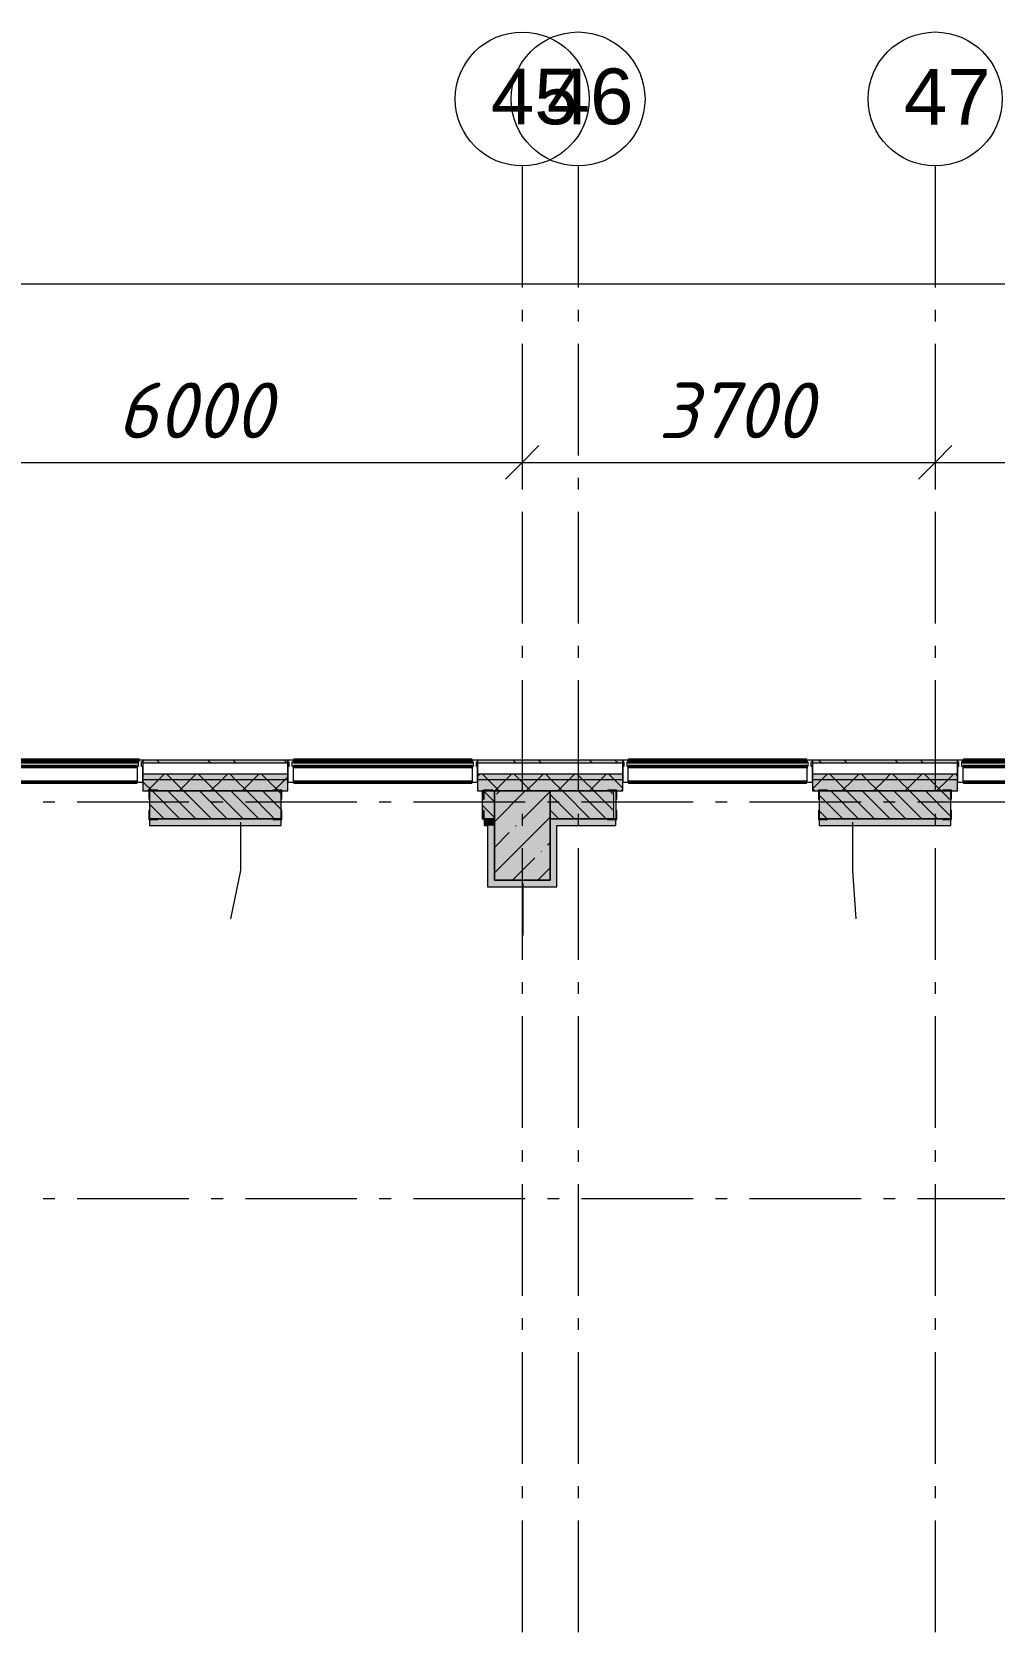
# Model space of a CAD drawing. Header units: millimetres. Extents: x -537608 to 253996, y -217170 to 186033.
# Drawn here: x -255919 to -247299, y 171486 to 185821 of the extents above; entities that cross this region are included whole.
import ezdxf

# ---------------------------------------------------------------- set-up
doc = ezdxf.new("R2010")
doc.units = ezdxf.units.MM
doc.layers.add('PDF _Геометрия', color=7, linetype='Continuous')
doc.layers.add('PDF _Текст', color=7, linetype='Continuous')
doc.layers.add('PDF _Сплошная заливка', color=7, linetype='Continuous', true_color=0xffffff)
doc.styles.add('PDF ArialMT', font='arial.ttf')
doc.styles.add('PDF ISOCPEUR Italic', font='isocpeui.ttf')

msp = doc.modelspace()

# ---------------------------------------------------------------- hatches: boundary and pattern name
at = {"layer": 'PDF _Сплошная заливка', "transparency": 33554559}
h = msp.add_hatch(color=256, dxfattribs=at)
h.paths.add_polyline_path([(-213026.1966, 179270.9029), (-212999.1964, 179270.9029), (-212999.1964, 179297.9009), (-219902.1951, 179297.9009), (-219902.1951, 179270.9029), (-213238.0699, 179270.9029)], flags=0)
h.paths.add_polyline_path([(-224741.5329, 179270.9029), (-224741.5329, 179297.9009), (-225936.532, 179297.9009), (-225936.532, 179270.9029), (-224926.2392, 179270.9029)], flags=0)
h.paths.add_polyline_path([(-220752.1962, 179270.9029), (-220752.1962, 179297.9009), (-223041.5329, 179297.9009), (-223041.5329, 179270.9029), (-221586.7628, 179270.9029)], flags=0)
h.paths.add_polyline_path([(-228265.7155, 179270.9029), (-227636.5321, 179270.9029), (-227636.5321, 179297.9009), (-228831.5332, 179297.9009), (-228831.5332, 179270.9029)], flags=0)
h.paths.add_polyline_path([(-230531.5312, 179270.9029), (-230531.5312, 179297.9009), (-231726.5323, 179297.9009), (-231726.5323, 179270.9029), (-231605.1918, 179270.9029)], flags=0)
h.paths.add_polyline_path([(-234109.8002, 179270.9029), (-233426.5324, 179270.9029), (-233426.5324, 179297.9009), (-234621.5314, 179297.9009), (-234621.5314, 179270.9029)], flags=0)
h.paths.add_polyline_path([(-236321.5315, 179270.9029), (-236321.5315, 179297.9009), (-237516.5305, 179297.9009), (-237516.5305, 179270.9029), (-236614.4085, 179270.9029)], flags=0)
h.paths.add_polyline_path([(-239216.5305, 179270.9029), (-239216.5305, 179297.9009), (-242926.19, 179297.9009), (-242926.19, 179270.9029), (-239953.8848, 179270.9029)], flags=0)
h.paths.add_polyline_path([(-245926.1886, 179270.9029), (-244626.1922, 179270.9029), (-244626.1922, 179297.9009), (-245926.1886, 179297.9009)], flags=0)
h.paths.add_polyline_path([(-248302.5757, 179270.9029), (-247626.1909, 179270.9029), (-247626.1909, 179297.9009), (-248926.1873, 179297.9009), (-248926.1873, 179270.9029)], flags=0)
h.paths.add_polyline_path([(-251926.1902, 179270.9029), (-250626.1895, 179270.9029), (-250626.1895, 179297.9009), (-251926.1902, 179297.9009)], flags=0)
h.paths.add_polyline_path([(-256651.2687, 179270.9029), (-256626.1868, 179270.9029), (-256626.1868, 179297.9009), (-257926.1874, 179297.9009), (-257926.1874, 179270.9029)], flags=0)
h.paths.add_polyline_path([(-254926.1888, 179270.9029), (-253626.1881, 179270.9029), (-253626.1881, 179297.9009), (-254926.1888, 179297.9009)], flags=0)
h.paths.add_polyline_path([(-264476.1869, 179270.9029), (-262626.1883, 179270.9029), (-262626.1883, 179297.9009), (-264576.1872, 179297.9009), (-264576.1872, 179270.9029)], flags=0)
h.paths.add_polyline_path([(-259626.1854, 179270.9029), (-259626.1854, 179297.9009), (-260926.1861, 179297.9009), (-260926.1861, 179270.9029), (-259990.745, 179270.9029)], flags=0)
h = msp.add_hatch(color=256, dxfattribs=at)
h.paths.add_polyline_path([(-213176.1955, 179120.9023), (-213126.1959, 179120.9023), (-213126.1959, 179170.9025), (-219902.1951, 179170.9025), (-219902.1951, 179120.9023), (-213238.0699, 179120.9023)], flags=0)
h.paths.add_polyline_path([(-223041.5329, 179120.9023), (-220752.1962, 179120.9023), (-220752.1962, 179170.9025), (-223041.5329, 179170.9025)], flags=0)
h.paths.add_polyline_path([(-224741.5329, 179120.9023), (-224741.5329, 179170.9025), (-225936.532, 179170.9025), (-225936.532, 179120.9023), (-224926.2392, 179120.9023)], flags=0)
h.paths.add_polyline_path([(-228265.7155, 179120.9023), (-227636.5321, 179120.9023), (-227636.5321, 179170.9025), (-228831.5332, 179170.9025), (-228831.5332, 179120.9023)], flags=0)
h.paths.add_polyline_path([(-234109.8002, 179120.9023), (-233426.5324, 179120.9023), (-233426.5324, 179170.9025), (-234621.5314, 179170.9025), (-234621.5314, 179120.9023)], flags=0)
h.paths.add_polyline_path([(-231605.1918, 179120.9023), (-230531.5312, 179120.9023), (-230531.5312, 179170.9025), (-231726.5323, 179170.9025), (-231726.5323, 179120.9023)], flags=0)
h.paths.add_polyline_path([(-236321.5315, 179120.9023), (-236321.5315, 179170.9025), (-237516.5305, 179170.9025), (-237516.5305, 179120.9023), (-236614.4085, 179120.9023)], flags=0)
h.paths.add_polyline_path([(-239216.5305, 179120.9023), (-239216.5305, 179170.9025), (-242926.19, 179170.9025), (-242926.19, 179120.9023), (-239953.8848, 179120.9023)], flags=0)
h.paths.add_polyline_path([(-248926.1873, 179120.9023), (-247626.1909, 179120.9023), (-247626.1909, 179170.9025), (-248926.1873, 179170.9025)], flags=0)
h.paths.add_polyline_path([(-244626.1922, 179120.9023), (-244626.1922, 179170.9025), (-245926.1886, 179170.9025), (-245926.1886, 179120.9023), (-244963.0993, 179120.9023)], flags=0)
h.paths.add_polyline_path([(-250626.1895, 179120.9023), (-250626.1895, 179170.9025), (-251926.1902, 179170.9025), (-251926.1902, 179120.9023), (-251642.052, 179120.9023)], flags=0)
h.paths.add_polyline_path([(-254926.1888, 179120.9023), (-253626.1881, 179120.9023), (-253626.1881, 179170.9025), (-254926.1888, 179170.9025)], flags=0)
h.paths.add_polyline_path([(-256626.1868, 179120.9023), (-256626.1868, 179170.9025), (-257926.1874, 179170.9025), (-257926.1874, 179120.9023), (-256651.2687, 179120.9023)], flags=0)
h.paths.add_polyline_path([(-259626.1854, 179120.9023), (-259626.1854, 179170.9025), (-260926.1861, 179170.9025), (-260926.1861, 179120.9023), (-259990.745, 179120.9023)], flags=0)
h.paths.add_polyline_path([(-263330.2213, 179120.9023), (-262626.1883, 179120.9023), (-262626.1883, 179170.9025), (-264426.1867, 179170.9025), (-264426.1867, 179120.9023), (-264326.1863, 179120.9023)], flags=0)
h = msp.add_hatch(color=256, dxfattribs=at)
h.paths.add_polyline_path([(-213176.1955, 179020.9019), (-213176.1955, 179120.9023), (-219902.1951, 179120.9023), (-219902.1951, 179020.9019), (-213238.0699, 179020.9019)], flags=0)
h.paths.add_polyline_path([(-220752.1962, 179020.9019), (-220752.1962, 179120.9023), (-223041.5329, 179120.9023), (-223041.5329, 179020.9019), (-221026.1962, 179020.9019)], flags=0)
h.paths.add_polyline_path([(-225936.532, 179020.9019), (-224741.5329, 179020.9019), (-224741.5329, 179120.9023), (-225936.532, 179120.9023)], flags=0)
h.paths.add_polyline_path([(-228831.5332, 179020.9019), (-227636.5321, 179020.9019), (-227636.5321, 179120.9023), (-228831.5332, 179120.9023)], flags=0)
h.paths.add_polyline_path([(-230531.5312, 179020.9019), (-230531.5312, 179120.9023), (-231726.5323, 179120.9023), (-231726.5323, 179020.9019), (-231605.1918, 179020.9019)], flags=0)
h.paths.add_polyline_path([(-234621.5314, 179020.9019), (-233426.5324, 179020.9019), (-233426.5324, 179120.9023), (-234621.5314, 179120.9023)], flags=0)
h.paths.add_polyline_path([(-236321.5315, 179020.9019), (-236321.5315, 179120.9023), (-237516.5305, 179120.9023), (-237516.5305, 179020.9019), (-236614.4085, 179020.9019)], flags=0)
h.paths.add_polyline_path([(-239216.5305, 179020.9019), (-239216.5305, 179120.9023), (-242926.19, 179120.9023), (-242926.19, 179020.9019), (-239953.8848, 179020.9019)], flags=0)
h.paths.add_polyline_path([(-244626.1922, 179020.9019), (-244626.1922, 179120.9023), (-245926.1886, 179120.9023), (-245926.1886, 179020.9019), (-244963.0993, 179020.9019)], flags=0)
h.paths.add_polyline_path([(-247626.1909, 179020.9019), (-247626.1909, 179120.9023), (-248926.1873, 179120.9023), (-248926.1873, 179020.9019), (-248302.5757, 179020.9019)], flags=0)
h.paths.add_polyline_path([(-250626.1895, 179020.9019), (-250626.1895, 179120.9023), (-251926.1902, 179120.9023), (-251926.1902, 179020.9019), (-251642.052, 179020.9019)], flags=0)
h.paths.add_polyline_path([(-253626.1881, 179020.9019), (-253626.1881, 179120.9023), (-254926.1888, 179120.9023), (-254926.1888, 179020.9019)], flags=0)
h.paths.add_polyline_path([(-256651.2687, 179020.9019), (-256626.1868, 179020.9019), (-256626.1868, 179120.9023), (-257926.1874, 179120.9023), (-257926.1874, 179020.9019)], flags=0)
h.paths.add_polyline_path([(-259990.745, 179020.9019), (-259626.1854, 179020.9019), (-259626.1854, 179120.9023), (-260926.1861, 179120.9023), (-260926.1861, 179020.9019)], flags=0)
h.paths.add_polyline_path([(-263330.2213, 179020.9019), (-262626.1883, 179020.9019), (-262626.1883, 179120.9023), (-264326.1863, 179120.9023), (-264326.1863, 179021.2507), (-263526.1875, 179020.9019)], flags=0)
for points in [[(-254866.1903, 178771.2498), (-253686.1866, 178771.2498), (-253686.1866, 179021.2507), (-254866.1903, 179021.2507), (-254866.1903, 178946.9135)], [(-251776.1897, 178221.2519), (-251276.1877, 178221.2519), (-251276.1877, 179021.2507), (-251776.1897, 179021.2507), (-251776.1897, 178771.2498)], [(-247686.4908, 178771.2498), (-247686.1894, 178771.2498), (-247686.1894, 179021.2507), (-248866.1888, 179021.2507), (-248866.1888, 178771.2498), (-248302.5757, 178771.2498)]]:
    msp.add_hatch(color=256, dxfattribs=at).paths.add_polyline_path(points)
at = {"layer": 'PDF _Сплошная заливка', "true_color": 0xff7d7d, "transparency": 33554559}
h = msp.add_hatch(color=11, dxfattribs=at)
h.paths.add_polyline_path([(-247686.4908, 178711.2512), (-247686.4908, 178771.2498), (-248866.1888, 178771.2498), (-248866.4902, 178711.2512), (-248302.5757, 178711.2512)], flags=0)
h.paths.add_polyline_path([(-245826.1883, 178711.2512), (-245826.1883, 178771.2498), (-245866.4916, 178771.2498), (-245866.4916, 178711.2512)], flags=0)
h.paths.add_polyline_path([(-251276.1877, 178711.2512), (-250686.4895, 178711.2512), (-250686.4895, 178771.2498), (-251276.1877, 178771.2498)], flags=0)

# ---------------------------------------------------------------- linework, layer by layer
at = {"layer": 'PDF _Геометрия', "color": 253, "lineweight": 9, "true_color": 0xaaaaaa}
for p, q in [((-251526.1886, 184621.1603), (-251526.1886, 183532.584)), ((-251026.191, 184621.1603), (-251026.191, 183532.584)), ((-247826.1916, 184621.1603), (-247826.1916, 183532.584)), ((-251526.1886, 183332.5832), (-251526.1886, 183226.7483)), ((-251026.191, 183332.5832), (-251026.191, 183226.7483)), ((-247826.1916, 183332.5832), (-247826.1916, 183226.7483)), ((-251526.1886, 183026.7519), (-251526.1886, 182026.7523)), ((-251026.191, 183026.7519), (-251026.191, 182026.7523)), ((-247826.1916, 183026.7519), (-247826.1916, 182026.7523)), ((-251526.1886, 181826.7515), (-251526.1886, 181720.9166)), ((-251026.191, 181826.7515), (-251026.191, 181720.9166)), ((-247826.1916, 181826.7515), (-247826.1916, 181720.9166)), ((-251526.1886, 181520.9159), (-251526.1886, 180520.9163)), ((-251026.191, 181520.9159), (-251026.191, 180520.9163)), ((-247826.1916, 181520.9159), (-247826.1916, 180520.9163)), ((-251526.1886, 180320.9155), (-251526.1886, 180215.0849)), ((-251026.191, 180320.9155), (-251026.191, 180215.0849)), ((-247826.1916, 180320.9155), (-247826.1916, 180215.0849)), ((-251526.1886, 180015.0842), (-251526.1886, 179015.0847)), ((-251026.191, 180015.0842), (-251026.191, 179015.0847)), ((-247826.1916, 180015.0842), (-247826.1916, 179015.0847)), ((-255712.9513, 178921.2504), (-255818.7861, 178921.2504)), ((-254512.9509, 178921.2504), (-255512.9505, 178921.2504)), ((-254207.1196, 178921.2504), (-254312.9501, 178921.2504)), ((-253007.1193, 178921.2504), (-254007.1188, 178921.2504)), ((-252701.2836, 178921.2504), (-252807.1185, 178921.2504)), ((-251501.2876, 178921.2504), (-252501.2872, 178921.2504)), ((-251195.4519, 178921.2504), (-251301.2868, 178921.2504)), ((-249995.4517, 178921.2504), (-250995.4512, 178921.2504)), ((-249689.6203, 178921.2504), (-249795.4509, 178921.2504)), ((-248489.62, 178921.2504), (-249489.6195, 178921.2504)), ((-248183.7843, 178921.2504), (-248289.6192, 178921.2504)), ((-246983.7883, 178921.2504), (-247983.7879, 178921.2504)), ((-251526.1886, 178815.0839), (-251526.1886, 178709.249)), ((-251026.191, 178815.0839), (-251026.191, 178709.249)), ((-247826.1916, 178815.0839), (-247826.1916, 178709.249)), ((-251526.1886, 178509.2525), (-251526.1886, 177509.253)), ((-251026.191, 178509.2525), (-251026.191, 177509.253)), ((-247826.1916, 178509.2525), (-247826.1916, 177509.253)), ((-251526.1886, 177309.2522), (-251526.1886, 177203.4173)), ((-251026.191, 177309.2522), (-251026.191, 177203.4173)), ((-247826.1916, 177309.2522), (-247826.1916, 177203.4173)), ((-251526.1886, 177003.4165), (-251526.1886, 176003.417)), ((-251026.191, 177003.4165), (-251026.191, 176003.417)), ((-247826.1916, 177003.4165), (-247826.1916, 176003.417)), ((-251526.1886, 175803.4163), (-251526.1886, 175697.5856)), ((-251026.191, 175803.4163), (-251026.191, 175697.5856)), ((-247826.1916, 175803.4163), (-247826.1916, 175697.5856)), ((-251526.1886, 175497.5849), (-251526.1886, 174497.5854)), ((-251026.191, 175497.5849), (-251026.191, 174497.5854)), ((-247826.1916, 175497.5849), (-247826.1916, 174497.5854)), ((-255818.7861, 175370.9051), (-255712.9513, 175370.9051)), ((-255512.9505, 175370.9051), (-254512.9509, 175370.9051)), ((-254312.9501, 175370.9051), (-254207.1196, 175370.9051)), ((-254007.1188, 175370.9051), (-253007.1193, 175370.9051)), ((-252807.1185, 175370.9051), (-252701.2836, 175370.9051)), ((-252501.2872, 175370.9051), (-251501.2876, 175370.9051)), ((-251301.2868, 175370.9051), (-251195.4519, 175370.9051)), ((-250995.4512, 175370.9051), (-249995.4517, 175370.9051)), ((-249795.4509, 175370.9051), (-249689.6203, 175370.9051)), ((-249489.6195, 175370.9051), (-248489.62, 175370.9051)), ((-248289.6192, 175370.9051), (-248183.7843, 175370.9051)), ((-247983.7879, 175370.9051), (-246983.7883, 175370.9051)), ((-251526.1886, 174297.5846), (-251526.1886, 174191.754)), ((-251026.191, 174297.5846), (-251026.191, 174191.754)), ((-247826.1916, 174297.5846), (-247826.1916, 174191.754)), ((-251526.1886, 173991.7532), (-251526.1886, 172991.7537)), ((-251026.191, 173991.7532), (-251026.191, 172991.7537)), ((-247826.1916, 173991.7532), (-247826.1916, 172991.7537)), ((-251526.1886, 172791.7529), (-251526.1886, 172685.918)), ((-251026.191, 172791.7529), (-251026.191, 172685.918)), ((-247826.1916, 172791.7529), (-247826.1916, 172685.918)), ((-251526.1886, 172485.9172), (-251526.1886, 171485.9177)), ((-251026.191, 172485.9172), (-251026.191, 171485.9177)), ((-247826.1916, 172485.9172), (-247826.1916, 171485.9177))]:
    msp.add_line(p, q, dxfattribs=at)
at = {"layer": 'PDF _Геометрия', "lineweight": 9}
for p, q in [((-317116.1758, 183565.5155), (-213136.1964, 183565.5155)), ((-251526.1886, 182177.6485), (-251526.1886, 181965.518)), ((-247826.1916, 182177.6485), (-247826.1916, 181965.518)), ((-257526.1859, 181965.518), (-251526.1886, 181965.518)), ((-251526.1886, 181965.518), (-247826.1916, 181965.518)), ((-251526.1886, 181965.518), (-251526.1886, 181725.5153)), ((-247826.1916, 181965.518), (-245576.1916, 181965.518)), ((-247826.1916, 181965.518), (-247826.1916, 181725.5153)), ((-254926.1888, 179297.9009), (-254976.1891, 179297.9009)), ((-254976.1891, 179297.9009), (-254976.1891, 179280.9012)), ((-254976.1891, 179280.9012), (-254966.1864, 179280.9012)), ((-254966.1864, 179240.9036), (-254976.1891, 179240.9036)), ((-254976.1891, 179240.9036), (-254976.1891, 179100.9014)), ((-254966.1864, 179280.9012), (-254966.1864, 179240.9036)), ((-254936.1872, 179240.9036), (-254936.1872, 179280.9012)), ((-254936.1872, 179280.9012), (-254926.1888, 179280.9012)), ((-254926.1888, 179240.9036), (-254936.1872, 179240.9036)), ((-253626.1881, 179297.9009), (-254926.1888, 179297.9009)), ((-254926.1888, 179297.9009), (-254926.1888, 179270.9029)), ((-254926.1888, 179280.9012), (-254926.1888, 179297.9009)), ((-254926.1888, 179270.9029), (-254926.1888, 179170.9025)), ((-253626.1881, 179270.9029), (-254926.1888, 179270.9029)), ((-254926.1888, 179100.9014), (-254926.1888, 179240.9036)), ((-253626.1881, 179270.9029), (-253626.1881, 179297.9009)), ((-253576.1879, 179297.9009), (-253626.1881, 179297.9009)), ((-253626.1881, 179297.9009), (-253626.1881, 179280.9012)), ((-253626.1881, 179280.9012), (-253616.1899, 179280.9012)), ((-253626.1881, 179170.9025), (-253626.1881, 179270.9029)), ((-253616.1899, 179240.9036), (-253626.1881, 179240.9036)), ((-253626.1881, 179240.9036), (-253626.1881, 179100.9014)), ((-253616.1899, 179280.9012), (-253616.1899, 179240.9036)), ((-253586.1906, 179240.9036), (-253586.1906, 179280.9012)), ((-253586.1906, 179280.9012), (-253576.1879, 179280.9012)), ((-253576.1879, 179240.9036), (-253586.1906, 179240.9036)), ((-253576.1879, 179280.9012), (-253576.1879, 179297.9009)), ((-253576.1879, 179100.9014), (-253576.1879, 179240.9036)), ((-251926.1902, 179297.9009), (-251976.1904, 179297.9009)), ((-251976.1904, 179297.9009), (-251976.1904, 179280.9012)), ((-251976.1904, 179280.9012), (-251966.1878, 179280.9012)), ((-251966.1878, 179240.9036), (-251976.1904, 179240.9036)), ((-251976.1904, 179240.9036), (-251976.1904, 179100.9014)), ((-251966.1878, 179280.9012), (-251966.1878, 179240.9036)), ((-251936.1885, 179240.9036), (-251936.1885, 179280.9012)), ((-251936.1885, 179280.9012), (-251926.1902, 179280.9012)), ((-251926.1902, 179240.9036), (-251936.1885, 179240.9036)), ((-250626.1895, 179297.9009), (-251926.1902, 179297.9009)), ((-251926.1902, 179297.9009), (-251926.1902, 179270.9029)), ((-251926.1902, 179280.9012), (-251926.1902, 179297.9009)), ((-251926.1902, 179270.9029), (-251926.1902, 179170.9025)), ((-250626.1895, 179270.9029), (-251926.1902, 179270.9029)), ((-251926.1902, 179100.9014), (-251926.1902, 179240.9036)), ((-250626.1895, 179270.9029), (-250626.1895, 179297.9009)), ((-250576.1893, 179297.9009), (-250626.1895, 179297.9009)), ((-250626.1895, 179297.9009), (-250626.1895, 179280.9012)), ((-250626.1895, 179280.9012), (-250616.1912, 179280.9012)), ((-250626.1895, 179170.9025), (-250626.1895, 179270.9029)), ((-250616.1912, 179240.9036), (-250626.1895, 179240.9036)), ((-250626.1895, 179240.9036), (-250626.1895, 179100.9014)), ((-250616.1912, 179280.9012), (-250616.1912, 179240.9036)), ((-250586.1877, 179240.9036), (-250586.1877, 179280.9012)), ((-250586.1877, 179280.9012), (-250576.1893, 179280.9012)), ((-250576.1893, 179240.9036), (-250586.1877, 179240.9036)), ((-250576.1893, 179280.9012), (-250576.1893, 179297.9009)), ((-250576.1893, 179100.9014), (-250576.1893, 179240.9036)), ((-248926.1873, 179297.9009), (-248976.1875, 179297.9009)), ((-248976.1875, 179297.9009), (-248976.1875, 179280.9012)), ((-248976.1875, 179280.9012), (-248966.1892, 179280.9012)), ((-248966.1892, 179240.9036), (-248976.1875, 179240.9036)), ((-248976.1875, 179240.9036), (-248976.1875, 179100.9014)), ((-248966.1892, 179280.9012), (-248966.1892, 179240.9036)), ((-248936.1899, 179240.9036), (-248936.1899, 179280.9012)), ((-248936.1899, 179280.9012), (-248926.1873, 179280.9012)), ((-248926.1873, 179240.9036), (-248936.1899, 179240.9036)), ((-247626.1909, 179297.9009), (-248926.1873, 179297.9009)), ((-248926.1873, 179297.9009), (-248926.1873, 179270.9029)), ((-248926.1873, 179280.9012), (-248926.1873, 179297.9009)), ((-248926.1873, 179270.9029), (-248926.1873, 179170.9025)), ((-247626.1909, 179270.9029), (-248926.1873, 179270.9029)), ((-248926.1873, 179100.9014), (-248926.1873, 179240.9036)), ((-247626.1909, 179270.9029), (-247626.1909, 179297.9009)), ((-247576.1907, 179297.9009), (-247626.1909, 179297.9009)), ((-247626.1909, 179297.9009), (-247626.1909, 179280.9012)), ((-247626.1909, 179280.9012), (-247616.1883, 179280.9012)), ((-247626.1909, 179170.9025), (-247626.1909, 179270.9029)), ((-247616.1883, 179240.9036), (-247626.1909, 179240.9036)), ((-247626.1909, 179240.9036), (-247626.1909, 179100.9014)), ((-247616.1883, 179280.9012), (-247616.1883, 179240.9036)), ((-247586.189, 179240.9036), (-247586.189, 179280.9012)), ((-247586.189, 179280.9012), (-247576.1907, 179280.9012)), ((-247576.1907, 179240.9036), (-247586.189, 179240.9036)), ((-247576.1907, 179280.9012), (-247576.1907, 179297.9009)), ((-247576.1907, 179100.9014), (-247576.1907, 179240.9036)), ((-254976.1891, 179100.9014), (-254926.1888, 179100.9014)), ((-254926.1888, 179170.9025), (-254926.1888, 179120.9023)), ((-253626.1881, 179170.9025), (-254926.1888, 179170.9025)), ((-254926.1888, 179120.9023), (-254926.1888, 179020.9019)), ((-253626.1881, 179120.9023), (-254926.1888, 179120.9023)), ((-254842.8867, 179020.9019), (-254926.1888, 179104.204)), ((-254884.1804, 179020.9019), (-254784.18, 179120.9023)), ((-254784.18, 179120.9023), (-254734.1799, 179170.9025)), ((-254660.045, 179120.9023), (-254710.0453, 179170.9025)), ((-254560.0447, 179020.9019), (-254660.045, 179120.9023)), ((-254601.3383, 179020.9019), (-254501.3379, 179120.9023)), ((-254501.3379, 179120.9023), (-254451.3377, 179170.9025)), ((-254377.1986, 179120.9023), (-254427.1988, 179170.9025)), ((-254277.2026, 179020.9019), (-254377.1986, 179120.9023)), ((-254318.4962, 179020.9019), (-254218.4958, 179120.9023)), ((-254218.4958, 179120.9023), (-254168.4956, 179170.9025)), ((-254094.3565, 179120.9023), (-254144.3567, 179170.9025)), ((-253994.3561, 179020.9019), (-254094.3565, 179120.9023)), ((-254035.654, 179020.9019), (-253935.6537, 179120.9023)), ((-253935.6537, 179120.9023), (-253885.6535, 179170.9025)), ((-253811.5144, 179120.9023), (-253861.5146, 179170.9025)), ((-253711.514, 179020.9019), (-253811.5144, 179120.9023)), ((-253752.8119, 179020.9019), (-253652.8116, 179120.9023)), ((-253652.8116, 179120.9023), (-253626.1881, 179147.5257)), ((-253626.1881, 179120.9023), (-253626.1881, 179170.9025)), ((-253626.1881, 179020.9019), (-253626.1881, 179120.9023)), ((-253626.1881, 179100.9014), (-253576.1879, 179100.9014)), ((-251976.1904, 179100.9014), (-251926.1902, 179100.9014)), ((-251926.1902, 179150.4667), (-251905.7544, 179170.9025)), ((-251926.1902, 179170.9025), (-251926.1902, 179120.9023)), ((-250626.1895, 179170.9025), (-251926.1902, 179170.9025)), ((-251926.1902, 179120.9023), (-251926.1902, 179020.9019)), ((-250626.1895, 179120.9023), (-251926.1902, 179120.9023)), ((-251831.6153, 179120.9023), (-251881.6154, 179170.9025)), ((-251731.6149, 179020.9019), (-251831.6153, 179120.9023)), ((-251772.9128, 179020.9019), (-251672.9124, 179120.9023)), ((-251672.9124, 179120.9023), (-251622.9122, 179170.9025)), ((-251548.7732, 179120.9023), (-251598.7733, 179170.9025)), ((-251448.7727, 179020.9019), (-251548.7732, 179120.9023)), ((-251490.0708, 179020.9019), (-251390.0703, 179120.9023)), ((-251390.0703, 179120.9023), (-251340.0702, 179170.9025)), ((-251265.9311, 179120.9023), (-251315.9312, 179170.9025)), ((-251165.9306, 179020.9019), (-251265.9311, 179120.9023)), ((-251207.2243, 179020.9019), (-251107.2239, 179120.9023)), ((-251107.2239, 179120.9023), (-251057.2281, 179170.9025)), ((-250983.0889, 179120.9023), (-251033.0891, 179170.9025)), ((-250883.0886, 179020.9019), (-250983.0889, 179120.9023)), ((-250924.3822, 179020.9019), (-250824.3818, 179120.9023)), ((-250824.3818, 179120.9023), (-250774.3816, 179170.9025)), ((-250700.2468, 179120.9023), (-250750.247, 179170.9025)), ((-250626.1895, 179046.845), (-250700.2468, 179120.9023)), ((-250626.1895, 179120.9023), (-250626.1895, 179170.9025)), ((-250626.1895, 179020.9019), (-250626.1895, 179120.9023)), ((-250626.1895, 179100.9014), (-250576.1893, 179100.9014)), ((-248976.1875, 179100.9014), (-248926.1873, 179100.9014)), ((-248926.1873, 179170.9025), (-248926.1873, 179120.9023)), ((-247626.1909, 179170.9025), (-248926.1873, 179170.9025)), ((-248926.1873, 179039.1978), (-248844.4827, 179120.9023)), ((-248926.1873, 179120.9023), (-248926.1873, 179020.9019)), ((-247626.1909, 179120.9023), (-248926.1873, 179120.9023)), ((-248844.4827, 179120.9023), (-248794.4868, 179170.9025)), ((-248720.3477, 179120.9023), (-248770.3479, 179170.9025)), ((-248620.3473, 179020.9019), (-248720.3477, 179120.9023)), ((-248661.6409, 179020.9019), (-248561.6406, 179120.9023)), ((-248561.6406, 179120.9023), (-248511.6404, 179170.9025)), ((-248437.5056, 179120.9023), (-248487.5058, 179170.9025)), ((-248337.5052, 179020.9019), (-248437.5056, 179120.9023)), ((-248378.7988, 179020.9019), (-248278.7985, 179120.9023)), ((-248278.7985, 179120.9023), (-248228.7982, 179170.9025)), ((-248154.6635, 179120.9023), (-248204.6636, 179170.9025)), ((-248054.6631, 179020.9019), (-248154.6635, 179120.9023)), ((-248095.9567, 179020.9019), (-247995.9563, 179120.9023)), ((-247995.9563, 179120.9023), (-247945.9561, 179170.9025)), ((-247871.8214, 179120.9023), (-247921.8172, 179170.9025)), ((-247771.8209, 179020.9019), (-247871.8214, 179120.9023)), ((-247813.1147, 179020.9019), (-247713.1142, 179120.9023)), ((-247713.1142, 179120.9023), (-247663.1141, 179170.9025)), ((-247626.1909, 179158.1139), (-247638.9751, 179170.9025)), ((-247626.1909, 179120.9023), (-247626.1909, 179170.9025)), ((-247626.1909, 179020.9019), (-247626.1909, 179120.9023)), ((-247626.1909, 179100.9014), (-247576.1907, 179100.9014)), ((-254926.1888, 179020.9019), (-253626.1881, 179020.9019)), ((-253686.1866, 179021.2507), (-254866.1903, 179021.2507)), ((-254866.1903, 179021.2507), (-254866.1903, 178771.2498)), ((-254593.2346, 178771.2498), (-254843.2312, 179021.2507)), ((-254451.8114, 178771.2498), (-254701.8123, 179021.2507)), ((-254310.3925, 178771.2498), (-254560.3891, 179021.2507)), ((-254168.9693, 178771.2498), (-254418.9702, 179021.2507)), ((-254027.546, 178771.2498), (-254277.547, 179021.2507)), ((-253886.1272, 178771.2498), (-254136.1281, 179021.2507)), ((-253744.7039, 178771.2498), (-253994.7049, 179021.2507)), ((-253686.1866, 178854.1557), (-253853.286, 179021.2507)), ((-253686.1866, 178995.5746), (-253711.8628, 179021.2507)), ((-253686.1866, 178771.2498), (-253686.1866, 179021.2507)), ((-251926.1902, 179020.9019), (-250626.1895, 179020.9019)), ((-251776.1897, 179021.2507), (-251886.1884, 179021.2507)), ((-251886.1884, 179021.2507), (-251886.1884, 178771.2498)), ((-251776.1897, 178924.0534), (-251873.3869, 179021.2507)), ((-251776.1897, 178743.8599), (-251498.7988, 179021.2507)), ((-251776.1897, 178771.2498), (-251776.1897, 179021.2507)), ((-251776.1897, 179021.2507), (-251776.1897, 178771.2498)), ((-251276.1877, 179021.2507), (-251776.1897, 179021.2507)), ((-251756.9509, 178991.1955), (-251726.8999, 179021.2507)), ((-251528.854, 178763.0986), (-251276.1877, 179015.765)), ((-250706.1889, 179021.2507), (-251276.1877, 179021.2507)), ((-251276.1877, 179021.2507), (-251276.1877, 178771.2498)), ((-251276.1877, 178771.2498), (-251276.1877, 179021.2507)), ((-251057.7017, 178771.2498), (-251276.1877, 178989.7401)), ((-250916.2785, 178771.2498), (-251166.2794, 179021.2507)), ((-250774.8596, 178771.2498), (-251024.8562, 179021.2507)), ((-250706.1889, 178844.0024), (-250883.4373, 179021.2507)), ((-250706.1889, 178985.4256), (-250742.0141, 179021.2507)), ((-250706.1889, 178771.2498), (-250706.1889, 179021.2507)), ((-250686.4895, 179020.9019), (-250686.4895, 178771.2498)), ((-250641.5401, 179020.9019), (-250626.1895, 179036.2525)), ((-248903.1895, 179020.9019), (-248926.1873, 179043.9041)), ((-248926.1873, 179020.9019), (-247626.1909, 179020.9019)), ((-247686.1894, 179021.2507), (-248866.1888, 179021.2507)), ((-248866.1888, 179021.2507), (-248866.1888, 178771.2498)), ((-248653.5372, 178771.2498), (-248866.1888, 178983.9013)), ((-248512.1141, 178771.2498), (-248762.115, 179021.2507)), ((-248370.6951, 178771.2498), (-248620.6961, 179021.2507)), ((-248229.2719, 178771.2498), (-248479.2728, 179021.2507)), ((-248087.853, 178771.2498), (-248337.854, 179021.2507)), ((-247946.4298, 178771.2498), (-248196.4308, 179021.2507)), ((-247805.0109, 178771.2498), (-248055.0075, 179021.2507)), ((-247686.1894, 178793.8514), (-247913.5887, 179021.2507)), ((-247686.1894, 178935.2747), (-247772.1654, 179021.2507)), ((-247686.1894, 178771.2498), (-247686.1894, 179021.2507)), ((-254866.1903, 178771.2498), (-254866.4874, 178771.2498)), ((-254866.4874, 178771.2498), (-254866.4874, 178711.2512)), ((-254734.6534, 178771.2498), (-254866.1903, 178902.7823)), ((-254866.1903, 178771.2498), (-253686.4881, 178771.2498)), ((-253686.4881, 178771.2498), (-254866.1903, 178771.2498)), ((-253686.4881, 178771.2498), (-253686.1866, 178771.2498)), ((-253686.4881, 178711.2512), (-253686.4881, 178771.2498)), ((-251776.1897, 178782.6303), (-251886.1884, 178892.6333)), ((-251886.1884, 178771.2498), (-251776.1897, 178771.2498)), ((-251776.1897, 178771.2498), (-251866.4888, 178771.2498)), ((-251866.4888, 178771.2498), (-251866.4888, 178711.2512)), ((-251776.1897, 178287.6663), (-251276.1877, 178787.6639)), ((-251776.1897, 178771.2498), (-251776.1897, 178221.2519)), ((-251776.1897, 178711.2512), (-251776.1897, 178771.2498)), ((-251199.1206, 178771.2498), (-251276.1877, 178848.3169)), ((-251276.1877, 178771.2498), (-250706.1889, 178771.2498)), ((-251276.1877, 178221.2519), (-251276.1877, 178771.2498)), ((-250686.4895, 178771.2498), (-251276.1877, 178771.2498)), ((-251276.1877, 178771.2498), (-251276.1877, 178711.2512)), ((-250686.4895, 178711.2512), (-250686.4895, 178771.2498)), ((-248866.1888, 178771.2498), (-248866.4902, 178771.2498)), ((-248866.4902, 178771.2498), (-248866.4902, 178711.2512)), ((-248794.9605, 178771.2498), (-248866.1888, 178842.4823)), ((-248866.1888, 178771.2498), (-247686.4908, 178771.2498)), ((-247686.4908, 178771.2498), (-248866.1888, 178771.2498)), ((-247686.4908, 178771.2498), (-247686.1894, 178771.2498)), ((-247686.4908, 178711.2512), (-247686.4908, 178771.2498)), ((-254866.4874, 178711.2512), (-253686.4881, 178711.2512)), ((-254050.165, 178741.2505), (-254050.165, 178308.1753)), ((-251866.4888, 178711.2512), (-251836.1882, 178711.2512)), ((-251836.1882, 178711.2512), (-251836.1882, 178161.2491)), ((-251776.1897, 178221.2519), (-251776.1897, 178711.2512)), ((-251776.1897, 178515.7631), (-251642.9046, 178649.0481)), ((-251585.8772, 178706.0756), (-251581.1363, 178710.8163)), ((-251276.1877, 178711.2512), (-251276.1877, 178221.2519)), ((-251216.1892, 178161.2491), (-251216.1892, 178711.2512)), ((-251216.1892, 178711.2512), (-250686.4895, 178711.2512)), ((-248866.4902, 178711.2512), (-247686.4908, 178711.2512)), ((-248566.3599, 178741.2505), (-248566.3599, 178308.1753)), ((-251357.7803, 178477.9744), (-251353.0396, 178482.7152)), ((-251300.7529, 178535.0019), (-251276.1877, 178559.5671)), ((-251614.5029, 178221.2519), (-251414.8035, 178420.9513)), ((-251386.406, 178221.2519), (-251276.1877, 178331.4659)), ((-254050.165, 178308.1753), (-254139.0906, 177875.1001)), ((-251776.1897, 178221.2519), (-251276.1877, 178221.2519)), ((-251276.1877, 178221.2519), (-251776.1897, 178221.2519)), ((-251520.8407, 178191.2484), (-251520.8407, 177725.0995)), ((-248566.3599, 178308.1753), (-248536.718, 177875.1001)), ((-251836.1882, 178161.2491), (-251776.1897, 178161.2491)), ((-251776.1897, 178161.2491), (-251276.1877, 178161.2491)), ((-251276.1877, 178161.2491), (-251216.1892, 178161.2491))]:
    msp.add_line(p, q, dxfattribs=at)
at = {"layer": 'PDF _Геометрия', "lineweight": 20}
for p, q in [((-251376.1881, 182115.5143), (-251526.1886, 181965.518)), ((-247676.1911, 182115.5143), (-247826.1916, 181965.518)), ((-251526.1886, 181965.518), (-251676.1892, 181815.5174)), ((-247826.1916, 181965.518), (-247976.1879, 181815.5174))]:
    msp.add_line(p, q, dxfattribs=at)
at = {"layer": 'PDF _Геометрия', "lineweight": 50}
for p, q in [((-256586.1892, 179280.9012), (-254966.1864, 179280.9012)), ((-256576.1866, 179297.9009), (-254956.1881, 179297.9009)), ((-254976.1891, 179240.9036), (-256576.1866, 179240.9036)), ((-251976.1904, 179297.9009), (-253576.1879, 179297.9009)), ((-253576.1879, 179280.9012), (-251966.1878, 179280.9012)), ((-251976.1904, 179240.9036), (-253576.1879, 179240.9036)), ((-248976.1875, 179280.9012), (-250586.1877, 179280.9012)), ((-250576.1893, 179297.9009), (-248976.1875, 179297.9009)), ((-250576.1893, 179240.9036), (-248966.1892, 179240.9036)), ((-247586.189, 179280.9012), (-245986.1914, 179280.9012)), ((-247576.1907, 179297.9009), (-245976.1889, 179297.9009)), ((-245966.1905, 179240.9036), (-247576.1907, 179240.9036)), ((-254976.1891, 179100.9014), (-256576.1866, 179100.9014)), ((-253576.1879, 179100.9014), (-251976.1904, 179100.9014)), ((-250576.1893, 179100.9014), (-248976.1875, 179100.9014)), ((-247576.1907, 179100.9014), (-245976.1889, 179100.9014))]:
    msp.add_line(p, q, dxfattribs=at)
at = {"layer": 'PDF _Геометрия', "color": 8, "lineweight": 9, "true_color": 0x787878}
for p, q in [((-254773.8372, 179270.9029), (-254800.8396, 179297.9009)), ((-254317.6436, 179270.9029), (-254344.6416, 179297.9009)), ((-254089.5425, 179270.9029), (-254116.5448, 179297.9009)), ((-253633.3489, 179270.9029), (-253660.3469, 179297.9009)), ((-251580.4604, 179270.9029), (-251607.4627, 179297.9009)), ((-251352.3635, 179270.9029), (-251379.3616, 179297.9009)), ((-250896.1656, 179270.9029), (-250923.1636, 179297.9009)), ((-250668.0688, 179270.9029), (-250695.0668, 179297.9009)), ((-248843.2813, 179270.9029), (-248870.2794, 179297.9009)), ((-248615.1802, 179270.9029), (-248642.1826, 179297.9009)), ((-248158.9823, 179270.9029), (-248185.9846, 179297.9009)), ((-247930.8855, 179270.9029), (-247957.8836, 179297.9009))]:
    msp.add_line(p, q, dxfattribs=at)
at = {"layer": 'PDF _Геометрия', "color": 253, "lineweight": 20, "true_color": 0xaaaaaa}
for p, q in [((-254790.8499, 179027.2488), (-254871.8483, 179027.2488)), ((-254871.8483, 179027.2488), (-254871.8483, 178946.2504)), ((-254871.8483, 178946.2504), (-254865.8502, 178946.2504)), ((-254865.8502, 178946.2504), (-254865.8502, 179021.2507)), ((-254865.8502, 179021.2507), (-254790.8499, 179021.2507)), ((-254790.8499, 179021.2507), (-254790.8499, 179027.2488)), ((-253679.8483, 179027.2488), (-253760.8511, 179027.2488)), ((-253760.8511, 179027.2488), (-253760.8511, 179021.2507)), ((-253760.8511, 179021.2507), (-253685.8508, 179021.2507)), ((-253685.8508, 179021.2507), (-253685.8508, 178946.2504)), ((-253685.8508, 178946.2504), (-253679.8483, 178946.2504)), ((-253679.8483, 178946.2504), (-253679.8483, 179027.2488)), ((-251790.8512, 179027.2488), (-251871.8497, 179027.2488)), ((-251871.8497, 179027.2488), (-251871.8497, 178946.2504)), ((-251871.8497, 178946.2504), (-251865.8516, 178946.2504)), ((-251865.8516, 178946.2504), (-251865.8516, 179021.2507)), ((-251865.8516, 179021.2507), (-251790.8512, 179021.2507)), ((-251790.8512, 179021.2507), (-251790.8512, 179027.2488)), ((-250679.8497, 179027.2488), (-250760.8482, 179027.2488)), ((-250760.8482, 179027.2488), (-250760.8482, 179021.2507)), ((-250760.8482, 179021.2507), (-250685.8478, 179021.2507)), ((-250685.8478, 179021.2507), (-250685.8478, 178946.2504)), ((-250685.8478, 178946.2504), (-250679.8497, 178946.2504)), ((-250679.8497, 178946.2504), (-250679.8497, 179027.2488)), ((-248790.8483, 179027.2488), (-248871.8511, 179027.2488)), ((-248871.8511, 179027.2488), (-248871.8511, 178946.2504)), ((-248871.8511, 178946.2504), (-248865.8486, 178946.2504)), ((-248865.8486, 178946.2504), (-248865.8486, 179021.2507)), ((-248865.8486, 179021.2507), (-248790.8483, 179021.2507)), ((-248790.8483, 179021.2507), (-248790.8483, 179027.2488)), ((-247680.1913, 179027.2488), (-247761.1897, 179027.2488)), ((-247761.1897, 179027.2488), (-247761.1897, 179021.2507)), ((-247761.1897, 179021.2507), (-247686.1894, 179021.2507)), ((-247686.1894, 179021.2507), (-247686.1894, 178946.2504)), ((-247686.1894, 178946.2504), (-247680.1913, 178946.2504)), ((-247680.1913, 178946.2504), (-247680.1913, 179027.2488)), ((-254865.8502, 178846.25), (-254871.8483, 178846.25)), ((-254871.8483, 178846.25), (-254871.8483, 178765.2516)), ((-254871.8483, 178765.2516), (-254790.8499, 178765.2516)), ((-254865.8502, 178771.2498), (-254865.8502, 178846.25)), ((-254790.8499, 178771.2498), (-254865.8502, 178771.2498)), ((-254790.8499, 178765.2516), (-254790.8499, 178771.2498)), ((-253685.8508, 178771.2498), (-253760.8511, 178771.2498)), ((-253760.8511, 178771.2498), (-253760.8511, 178765.2516)), ((-253760.8511, 178765.2516), (-253679.8483, 178765.2516)), ((-253679.8483, 178846.25), (-253685.8508, 178846.25)), ((-253685.8508, 178846.25), (-253685.8508, 178771.2498)), ((-253679.8483, 178765.2516), (-253679.8483, 178846.25)), ((-251865.8516, 178846.25), (-251871.8497, 178846.25)), ((-251871.8497, 178846.25), (-251871.8497, 178765.2516)), ((-251871.8497, 178765.2516), (-251790.8512, 178765.2516)), ((-251865.8516, 178771.2498), (-251865.8516, 178846.25)), ((-251790.8512, 178771.2498), (-251865.8516, 178771.2498)), ((-251790.8512, 178765.2516), (-251790.8512, 178771.2498)), ((-250685.8478, 178771.2498), (-250760.8482, 178771.2498)), ((-250760.8482, 178771.2498), (-250760.8482, 178765.2516)), ((-250760.8482, 178765.2516), (-250679.8497, 178765.2516)), ((-250679.8497, 178846.25), (-250685.8478, 178846.25)), ((-250685.8478, 178846.25), (-250685.8478, 178771.2498)), ((-250679.8497, 178765.2516), (-250679.8497, 178846.25)), ((-248865.8486, 178846.25), (-248871.8511, 178846.25)), ((-248871.8511, 178846.25), (-248871.8511, 178765.2516)), ((-248871.8511, 178765.2516), (-248790.8483, 178765.2516)), ((-248865.8486, 178771.2498), (-248865.8486, 178846.25)), ((-248790.8483, 178771.2498), (-248865.8486, 178771.2498)), ((-248790.8483, 178765.2516), (-248790.8483, 178771.2498)), ((-247686.1894, 178771.2498), (-247761.1897, 178771.2498)), ((-247761.1897, 178771.2498), (-247761.1897, 178765.2516)), ((-247761.1897, 178765.2516), (-247680.1913, 178765.2516)), ((-247680.1913, 178846.25), (-247686.1894, 178846.25)), ((-247686.1894, 178846.25), (-247686.1894, 178771.2498)), ((-247680.1913, 178765.2516), (-247680.1913, 178846.25))]:
    msp.add_line(p, q, dxfattribs=at)
at = {"layer": 'PDF _Геометрия', "lineweight": 20}
for centre, radius in [((-251526.187, 185221.1618), 599.9996), ((-251026.1881, 185221.1613), 600.001), ((-247826.1887, 185221.1613), 600.001)]:
    msp.add_circle(centre, radius, dxfattribs=at)
at = {"layer": 'PDF _Сплошная заливка', "lineweight": 35, "transparency": 33554559}
for points in [[(-251886.1884, 178771.2498), (-251776.1897, 178771.2498), (-251886.1884, 179021.2507), (-251776.1897, 179021.2507)], [(-250706.1889, 178771.2498), (-250706.1889, 179021.2507), (-251276.1877, 178771.2498), (-251276.1877, 179021.2507)]]:
    msp.add_solid(points, dxfattribs=at)
at = {"layer": 'PDF _Сплошная заливка', "color": 11, "lineweight": 35, "true_color": 0xff7d7d, "transparency": 33554559}
for points in [[(-253686.4881, 178711.2512), (-253686.4881, 178771.2498), (-254866.4874, 178711.2512), (-254866.1903, 178771.2498)], [(-251866.4888, 178711.2512), (-251776.1897, 178711.2512), (-251866.4888, 178771.2498), (-251776.1897, 178771.2498)], [(-251776.1897, 178161.2491), (-251776.1897, 178711.2512), (-251836.1882, 178161.2491), (-251836.1882, 178711.2512)], [(-251216.1892, 178161.2491), (-251216.1892, 178711.2512), (-251276.1877, 178161.2491), (-251276.1877, 178711.2512)], [(-251776.1897, 178161.2491), (-251276.1877, 178161.2491), (-251776.1897, 178221.2519), (-251276.1877, 178221.2519)]]:
    msp.add_solid(points, dxfattribs=at)

# ---------------------------------------------------------------- texts
at = {"layer": 'PDF _Текст', "char_height": 500, "attachment_point": 4}
for s, insert, style in [('46', (-251306.6305, 185240.5564), 'PDF ArialMT'), ('45', (-251806.6324, 185240.5564), 'PDF ArialMT'), ('47', (-248106.6311, 185240.5564), 'PDF ArialMT'), ('6000', (-255158.2643, 182431.0296), 'PDF ISOCPEUR Italic'), ('3700', (-250308.2672, 182431.0296), 'PDF ISOCPEUR Italic')]:
    msp.add_mtext(s, dxfattribs=dict(at, insert=insert, style=style))

doc.saveas('drawing.dxf')
